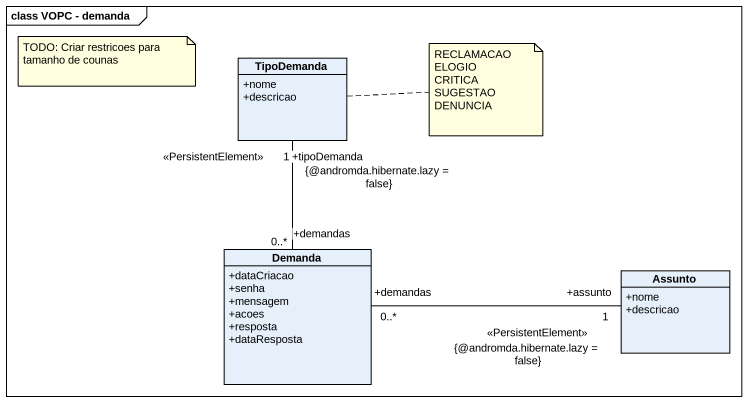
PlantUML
@startuml
mainframe class VOPC - demanda
hide circle
hide empty members
skinparam classAttributeIconSize 0
class TipoDemanda {
  +nome
  +descricao
}
class Demanda {
  +dataCriacao
  +senha
  +mensagem
  +acoes
  +resposta
  +dataResposta
}
class Assunto {
  +nome
  +descricao
}
TipoDemanda "+tipoDemanda\n1\n<<PersistentElement>>\n{@andromda.hibernate.lazy = false}" -- "+demandas\n0..*" Demanda
Demanda "+demandas\n0..*" -right- "+assunto\n1\n<<PersistentElement>>\n{@andromda.hibernate.lazy = false}" Assunto
note as N1
  TODO: Criar restricoes para tamanho de counas
end note
note right of TipoDemanda
  RECLAMACAO
  ELOGIO
  CRITICA
  SUGESTAO
  DENUNCIA
end note
@enduml
